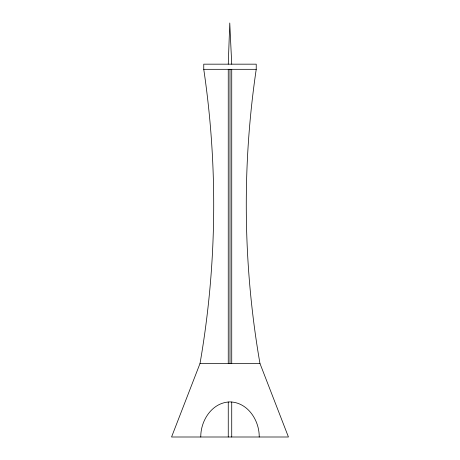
<?xml version="1.0" encoding="UTF-8"?>
<svg xmlns="http://www.w3.org/2000/svg" width="460" height="460" viewBox="0 0 460 460"><rect width="100%" height="100%" fill="white"/><g stroke="black" fill="none" stroke-linecap="round" stroke-linejoin="round"><path stroke-width="0.69" d="M228.258 64.17L229.77 23L231.725 64.17M200.778 437C200.554 420.44 212.192 402.345 230 401.908C247.808 402.333 259.44 420.446 259.221 437M200.025 363.463L171.557 437L288.443 437L259.957 363.463A927.101 927.101 0 0 1 256.226 69.316L256.226 64.17L203.757 64.17L203.757 69.316A927.153 927.153 0 0 1 200.025 363.463L259.957 363.463M203.757 69.316L256.226 69.316M231.725 69.316L231.725 363.463M231.725 402.017L231.725 437M229.988 69.316L229.988 363.463M228.258 69.316L228.258 363.463M228.258 402.017L228.258 437"/></g></svg>
